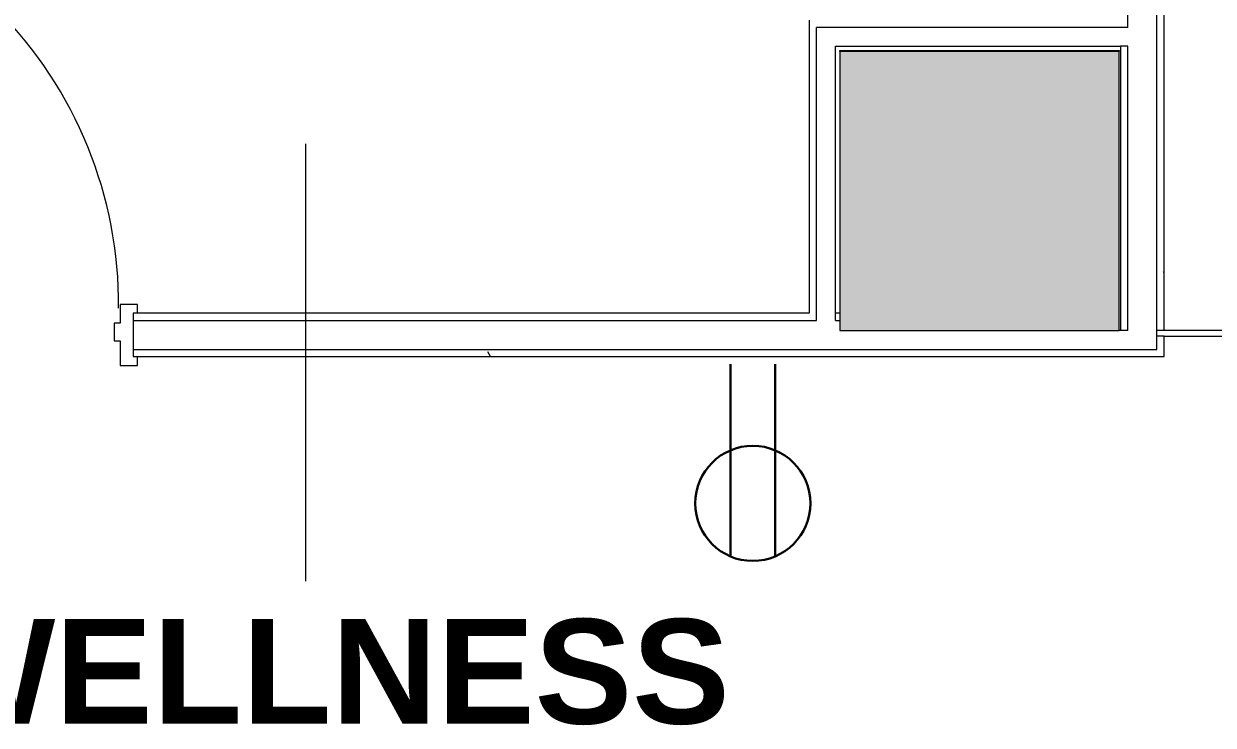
# Model space of a CAD drawing. Header units: inches. Extents: x 0 to 1865, y 0 to 1094.
# Drawn here: x 998.9 to 1101.1, y 619.5 to 679.8 of the extents above; entities that cross this region are included whole.
import ezdxf

# ---------------------------------------------------------------- set-up
doc = ezdxf.new("R2010")
doc.units = ezdxf.units.IN
doc.header["$MEASUREMENT"] = 0
for name, color, linetype, lineweight in [('A-ANNO-NOTE', 131, 'Continuous', 9), ('A-AREA-IDEN', 2, 'Continuous', 9), ('A-DOOR', 31, 'Continuous', 13), ('A-WALL', 113, 'Continuous', 13), ('A-WALL-PATT', 111, 'Continuous', 13), ('B-CL', 7, 'Continuous', 9), ('I-WALL', 2, 'Continuous', 13), ('S-COLS', 52, 'Continuous', 13), ('Victor Bldg - 5th Floor_LINK_dwg', 8, 'Continuous', 9)]:
    doc.layers.add(name, color=color, linetype=linetype, lineweight=lineweight)
doc.styles.add('Swis721 Lt BT_B', font='', dxfattribs={"height": 9})
doc.styles.get('Swis721 Lt BT_B').set_extended_font_data('Swis721 Lt BT', bold=True)
pattern_1 = [(0, (0, 0), (30.72, 7.68), [1.267, -21.773, 1.267, -21.773, -122.88]), (0, (0, 0), (30.72, 7.68), [-46.08, 1.267, -44.813, 1.267, -21.773, -53.76]), (0, (0, 0), (30.72, 7.68), [-115.2, 1.267, -14.093, 1.267, -37.133]), (120, (11.52, 3.84), (-22.011075, 22.7643), [1.267, -21.773, 1.267, -21.773, -122.88]), (120, (11.52, 3.84), (-22.011075, 22.7643), [-46.08, 1.267, -44.813, 1.267, -21.773, -53.76]), (120, (11.52, 3.84), (-22.011075, 22.7643), [-115.2, 1.267, -14.093, 1.267, -37.133]), (240, (15.36, 19.2), (-8.708925, -30.4443), [1.267, -21.773, 1.267, -21.773, -122.88]), (240, (15.36, 19.2), (-8.708925, -30.4443), [-46.08, 1.267, -44.813, 1.267, -21.773, -53.76]), (240, (15.36, 19.2), (-8.708925, -30.4443), [-115.2, 1.267, -14.093, 1.267, -37.133])]

# ---------------------------------------------------------------- blocks, each defined once
blk = doc.blocks.new('Victor Bldg - 5th Floor_LINK_dwg-6972324-Level 05 POWER _ SIGNAL')
at = {"layer": 'B-CL'}
blk.add_line((1069, 677.43), (1069, 677.5), dxfattribs=at)
at = {"layer": 'B-CL', "flags": 128}
blk.add_lwpolyline([(1069, 677.5), (1093, 677.5), (1093, 677.43)], dxfattribs=at)
blk = doc.blocks.new('Concrete-Rectangular-Column - 24_ X 24_-6973359-Level 05 POWER _ SIGNAL')
at = {"layer": 'S-COLS', "lineweight": 9}
blk.add_hatch(color=7, dxfattribs=at).paths.add_polyline_path([(12, -12), (12, 12), (-12, 12), (-12, -12)], flags=0)
at = {"layer": 'S-COLS', "color": 8, "lineweight": 20}
for p, q in [((12, 12), (-12, 12)), ((-12, 12), (-12, -12)), ((12, -12), (12, 12)), ((-12, -12), (12, -12))]:
    blk.add_line(p, q, dxfattribs=at)
blk = doc.blocks.new('Door - Single - Solid Door-8007248-Level 05 POWER _ SIGNAL')
at = {"layer": 'A-DOOR'}
for p, q in [((-14.01, 38.71), (-12.51, 38.71)), ((-14.01, 2.71), (-14.01, 38.71)), ((-12.51, 38.71), (-12.51, 2.71)), ((-12.51, 2.71), (-14.01, 2.71))]:
    blk.add_line(p, q, dxfattribs=at)
at = {"layer": 'A-DOOR', "lineweight": 9}
for p, q in [((-15.63, 2.71), (-15.63, 1.96)), ((-14.13, 2.71), (-15.63, 2.71)), ((-14.13, 1.09), (-14.13, 2.71)), ((23.62, 2.71), (22.12, 2.71)), ((22.12, 2.71), (22.12, 1.09)), ((23.62, 1.96), (23.62, 2.71)), ((-13.63, 1.09), (-14.13, 1.09)), ((-13.63, -0.41), (-13.63, 1.09)), ((22.12, 1.09), (21.62, 1.09)), ((21.62, 1.09), (21.62, -0.41)), ((-14.13, -2.54), (-14.13, -0.41)), ((-14.13, -0.41), (-13.63, -0.41)), ((21.62, -0.41), (22.12, -0.41)), ((22.12, -0.41), (22.12, -2.54)), ((-15.63, -1.79), (-15.63, -2.54)), ((23.62, -2.54), (23.62, -1.79)), ((-15.63, -2.54), (-14.13, -2.54)), ((22.12, -2.54), (23.62, -2.54))]:
    blk.add_line(p, q, dxfattribs=at)
blk.add_arc((-14.01, 2.71), 36, 359.5, 90, dxfattribs=at)

msp = doc.modelspace()

# ---------------------------------------------------------------- hatches: boundary and pattern name
at = {"layer": 'A-WALL-PATT', "lineweight": 9}
h = msp.add_hatch(dxfattribs=at)
h.set_pattern_fill('FP_1', color=256, style=0, pattern_type=2)
h.set_pattern_definition(pattern_1)
h.paths.add_polyline_path([(1096.87, 651.18), (1096.87, 652.93), (1096.25, 652.92), (1096.25, 651.18)], flags=0)
h.paths.add_polyline_path([(1096.25, 653.43), (1096.87, 653.43), (1096.87, 747.43), (1096.25, 747.43), (1096.25, 677.88)], flags=0)
h.paths.add_polyline_path([(1096.25, 750.93), (1096.87, 750.93), (1096.87, 751.25), (1096.25, 751.25)], flags=0)
h = msp.add_hatch(dxfattribs=at)
h.set_pattern_fill('FP_1', color=256, style=0, pattern_type=2)
h.set_pattern_definition(pattern_1)
h.paths.add_polyline_path([(1069, 651.18), (1069, 651.8), (1008.25, 651.8), (1008.25, 651.18), (1068.25, 651.18)], flags=0)
h.paths.add_polyline_path([(969.75, 651.18), (969.75, 651.8), (962.94, 651.8), (962.94, 651.18), (966.06, 651.18)], flags=0)

# ---------------------------------------------------------------- linework, layer by layer
at = {"layer": 'A-ANNO-NOTE', "lineweight": 30}
for p, q in [((1059.59, 650.52), (1059.59, 634)), ((1063.42, 650.52), (1063.42, 634)), ((1063.42, 650.52), (1063.42, 634))]:
    msp.add_line(p, q, dxfattribs=at)
msp.add_circle((1061.51, 638.56), 4.95, dxfattribs=at)
at = {"layer": 'A-AREA-IDEN'}
msp.add_line((1023.06, 669.49), (1023.06, 631.86), dxfattribs=at)
at = {"layer": 'A-WALL'}
for p, q in [((1093.75, 679.5), (1093.75, 750.63)), ((1096.25, 651.8), (1096.25, 750.63)), ((1093.75, 679.5), (1067, 679.5)), ((1067, 654.3), (1067, 679.5)), ((1093.75, 677.88), (1093.12, 677.88)), ((1093.75, 653.43), (1093.75, 677.88)), ((1008.25, 654.3), (1067, 654.3)), ((1068.62, 654.3), (1068.62, 654.93)), ((1068.62, 654.3), (1069, 654.3)), ((1093.75, 653.43), (1093.12, 653.43)), ((1096.87, 653.43), (1096.25, 653.43)), ((1096.87, 652.93), (1096.25, 652.93)), ((1008.25, 651.8), (1096.25, 651.8))]:
    msp.add_line(p, q, dxfattribs=at)
at = {"layer": 'I-WALL'}
for p, q in [((1096.87, 653.43), (1096.87, 751.25)), ((1066.37, 680.13), (1066.37, 654.93)), ((1068.62, 677.88), (1093.12, 677.88)), ((1068.62, 654.93), (1068.62, 677.88)), ((1093.12, 677.88), (1093.12, 653.43)), ((1066.37, 654.93), (1008.25, 654.93)), ((1008.25, 654.93), (1008.25, 651.18)), ((1069, 654.93), (1068.62, 654.93)), ((1093.12, 653.43), (1093, 653.43)), ((1197, 653.43), (1096.87, 653.43)), ((1096.87, 651.18), (1096.87, 652.93)), ((1096.87, 652.93), (1197, 652.93)), ((1008.25, 651.18), (1096.87, 651.18))]:
    msp.add_line(p, q, dxfattribs=at)

# ---------------------------------------------------------------- block references
at = {"layer": 'A-DOOR'}
msp.add_blockref('Door - Single - Solid Door-8007248-Level 05 POWER _ SIGNAL', (985.01, 652.96), dxfattribs=at)
at = {"layer": 'S-COLS', "lineweight": 9}
msp.add_blockref('Concrete-Rectangular-Column - 24_ X 24_-6973359-Level 05 POWER _ SIGNAL', (1081, 665.43), dxfattribs=at)
at = {"layer": 'Victor Bldg - 5th Floor_LINK_dwg', "color": 7}
msp.add_blockref('Victor Bldg - 5th Floor_LINK_dwg-6972324-Level 05 POWER _ SIGNAL', (0, 0), dxfattribs=at)

# ---------------------------------------------------------------- texts
at = {"layer": 'A-AREA-IDEN', "insert": (989.69, 628.61), "char_height": 9, "width": 80.598, "attachment_point": 1, "style": 'Swis721 Lt BT_B'}
msp.add_mtext('WELLNESS', dxfattribs=at)

doc.saveas('drawing.dxf')
